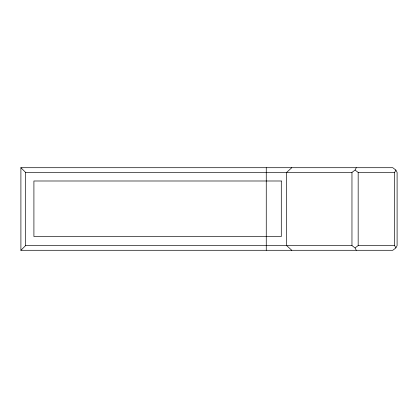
<?xml version="1.0" encoding="UTF-8"?>
<svg xmlns="http://www.w3.org/2000/svg" width="418" height="418" viewBox="0 0 418 418"><rect width="100%" height="100%" fill="white"/><g stroke="black" fill="none" stroke-linecap="round" stroke-linejoin="round"><path stroke-width="0.63" d="M355.138 169.927L356.288 167.707M394.649 172.425L395.877 170.069L392.774 167.707L20.9 167.707L20.9 250.293L392.774 250.293L395.877 247.931L394.649 245.575L394.649 172.425L358.169 172.425L355.065 170.069L351.961 172.425L25.618 172.425L20.9 167.707M395.945 247.796L397.1 245.575L397.1 172.425L395.877 170.069M20.9 250.293L25.618 245.575L351.961 245.575L355.065 247.931L358.169 245.575L394.649 245.575M291.774 167.707L286.628 172.425L286.628 245.575L291.774 250.293M355.138 248.073L356.288 250.293M358.169 172.425L358.169 245.575M351.961 172.425L351.961 245.575M266.261 167.707L266.261 250.293M25.618 172.425L25.618 245.575M281.293 180.994L33.91 180.994L33.91 236.536L281.293 236.536L281.293 180.994"/></g></svg>
